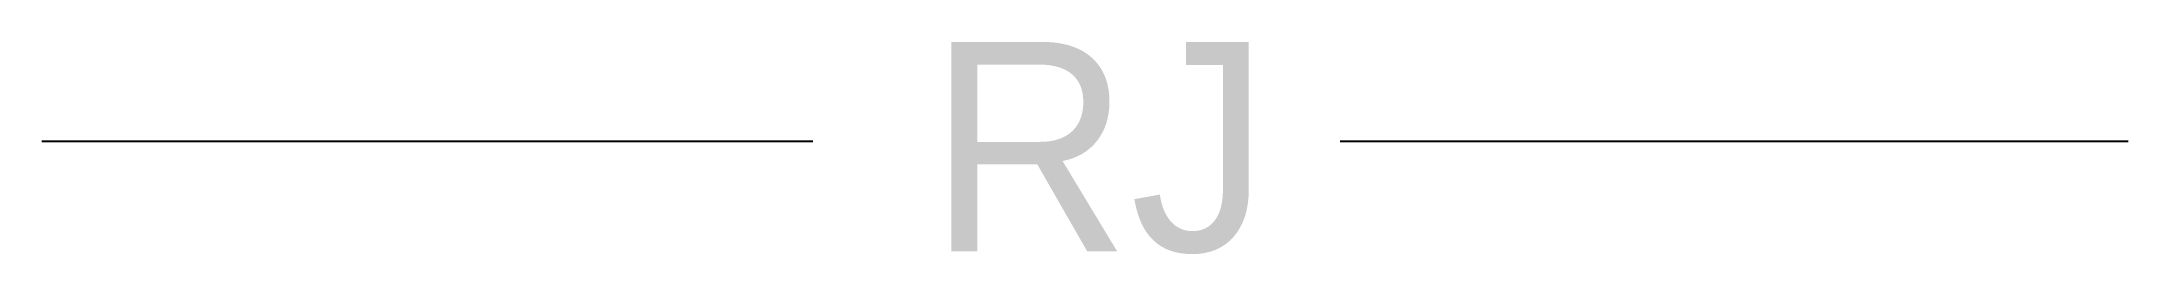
# Model space of a CAD drawing. Header units: metres. Extents: x -64732 to -61888, y -104827 to -104538.
import ezdxf

# ---------------------------------------------------------------- set-up
doc = ezdxf.new("R2010")
doc.units = ezdxf.units.M
doc.layers.add('G', color=3, linetype='Continuous')
doc.layers.add('R', color=3, linetype='Continuous')

msp = doc.modelspace()

# ---------------------------------------------------------------- linework, layer by layer
at = {"layer": 'G'}
for p, q in [((-64732.47, -104672.76), (-63681.14, -104672.76)), ((-62962.12, -104672.76), (-61887.91, -104672.76))]:
    msp.add_line(p, q, dxfattribs=at)

# ---------------------------------------------------------------- texts
at = {"layer": 'R'}
msp.add_text('RJ', height=284.46, dxfattribs=at).set_placement((-63523.53, -104822.47))

doc.saveas('drawing.dxf')
